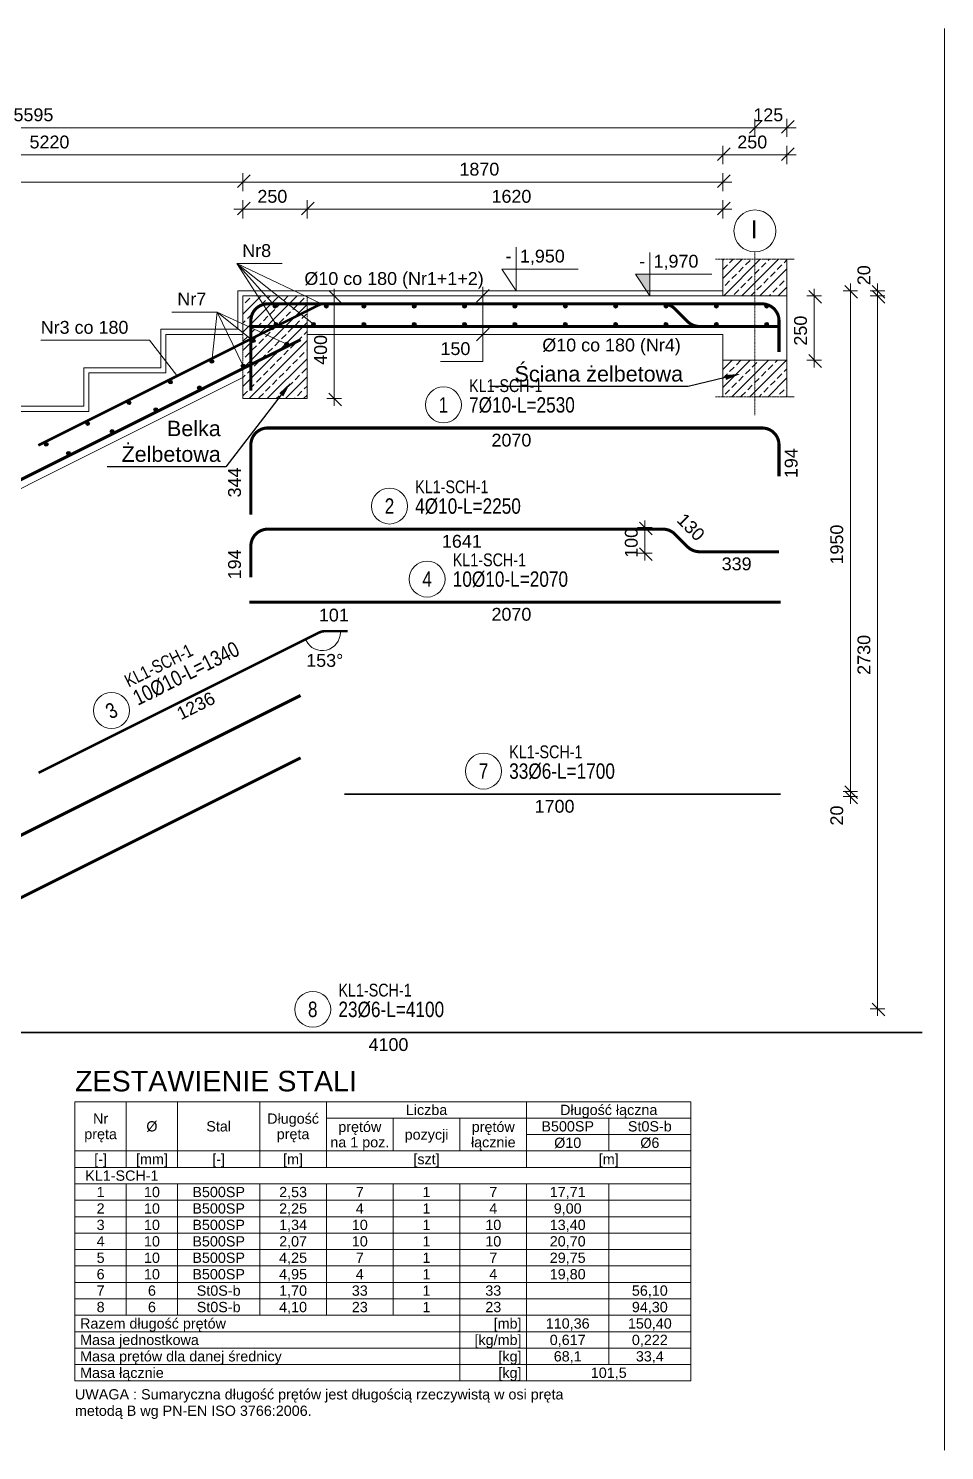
# Model space of a CAD drawing. Header units: millimetres. Extents: x 647 to 146539, y -131215 to 59.
# Drawn here: x 63522 to 67091, y -52842 to -47302 of the extents above; entities that cross this region are included whole.
import ezdxf
from ezdxf import colors
from ezdxf.entities.mleader import LeaderData, LeaderLine
from ezdxf.enums import TextEntityAlignment as Align
from ezdxf.math import Vec2, Vec3

# ---------------------------------------------------------------- set-up
doc = ezdxf.new("R2010")
doc.units = ezdxf.units.MM
for name, pattern in [('_DASH', [10, 8, -2]), ('DASHDOT', [1, 0.5, -0.25, 0, -0.25]), ('DASHED', [0.75, 0.5, -0.25])]:
    doc.linetypes.add(name, pattern=pattern)
for name, color, linetype, lineweight in [('e-cad_cienkie', 4, 'Continuous', 9), ('e-cad_opisy', 2, 'Continuous', 18), ('e-cad_prety_widok', 1, 'Continuous', 40), ('G-Bloki', 221, 'Continuous', 5), ('G-Cienka', 4, 'Continuous', 9), ('G-Kreskowanie', 9, 'Continuous', 5), ('G-Obrys', 3, 'Continuous', 20), ('G-Opisy', 2, 'Continuous', 18), ('G-Osie', 6, 'DASHDOT', 9), ('G-Przerywana', 8, 'DASHED', 15), ('G-Strzemiona', 6, 'Continuous', 25), ('G-Wymiary', 4, 'Continuous', 9)]:
    doc.layers.add(name, color=color, linetype=linetype, lineweight=lineweight)
doc.layers.add('e-cad_rzutnie', color=61, linetype='Continuous', lineweight=5, plot=False)
doc.layers.add('G-Prety', color=1, linetype='Continuous')
doc.styles.add('Arial-GG', font='arial.ttf')
doc.styles.add('e-cad_1', font='arial.ttf')
doc.styles.get("Standard").update_dxf_attribs({"font": 'arial.ttf'})
pattern_1 = [(45, (-1487887.43, 726040.95), (-35.355339, 35.355339), []), (45, (-1487852.073, 726040.95), (-35.355339, 35.355339), [25, -12.5])]

# ---------------------------------------------------------------- blocks, each defined once
blk = doc.blocks.new('e-cad_ZelbetOpis_7')
blk.add_circle((5, 4.5), 3.5)
at = {"layer": 'e-cad_opisy', "style": 'e-cad_1', "width": 0.8}
blk.add_attdef('NR', text='', height=3, dxfattribs=at).set_placement((5, 3), align=Align.CENTER)
for tag, p in [('OPIS_1', (10, 3)), ('UWAGI', (10, -6))]:
    blk.add_attdef(tag, p, '', height=3, dxfattribs=at)
at = {"layer": 'e-cad_opisy', "style": 'e-cad_1', "width": 0.8, "flags": 1}
for tag, p in [('SREDNICA', (0, -15)), ('DLUGOSC', (0, -20)), ('SZT', (0, -25)), ('GATUNEK_STALI', (0, -30)), ('KLASA_STALI', (0, -35)), ('OPIS_2', (0, -40)), ('KOD', (0, -50)), ('HAK_1', (0, -55)), ('HAK_2', (0, -60)), ('A', (0, -65)), ('B', (0, -70)), ('C', (0, -75)), ('D', (0, -80)), ('E', (0, -85)), ('F', (0, -90)), ('R', (0, -95)), ('HAK_1_DLUGOSC', (0, -100)), ('HAK_2_DLUGOSC', (0, -105)), ('KIERUNEK', (0, -110))]:
    blk.add_attdef(tag, p, '', height=3, dxfattribs=at)
at = {"layer": 'e-cad_rzutnie', "style": 'e-cad_1', "width": 0.8}
blk.add_attdef('POZYCJA', (10, 7), '', height=2.5, dxfattribs=at)
blk = doc.blocks.new('Z$W@#13FE181F')
at = {"layer": 'G-Prety'}
h = blk.add_hatch(color=2, dxfattribs=at)
edge = h.paths.add_edge_path()
edge.add_arc((-1994.8, 210), 7.05, 0, 360)
h = blk.add_hatch(color=2, dxfattribs=at)
edge = h.paths.add_edge_path()
edge.add_arc((-1794.8, 210), 7.05, 0, 360)
h = blk.add_hatch(color=2, dxfattribs=at)
edge = h.paths.add_edge_path()
edge.add_arc((-1648.6, 210), 7.05, 0, 360)
h = blk.add_hatch(color=2, dxfattribs=at)
edge = h.paths.add_edge_path()
edge.add_arc((-1452.4, 210), 7.05, 0, 360)
h = blk.add_hatch(color=2, dxfattribs=at)
edge = h.paths.add_edge_path()
edge.add_arc((-1256.2, 210), 7.05, 0, 360)
h = blk.add_hatch(color=2, dxfattribs=at)
edge = h.paths.add_edge_path()
edge.add_arc((-1060, 210), 7.05, 0, 360)
h = blk.add_hatch(color=2, dxfattribs=at)
edge = h.paths.add_edge_path()
edge.add_arc((-863.8, 210), 7.05, 0, 360)
h = blk.add_hatch(color=2, dxfattribs=at)
edge = h.paths.add_edge_path()
edge.add_arc((-667.6, 210), 7.05, 0, 360)
h = blk.add_hatch(color=2, dxfattribs=at)
edge = h.paths.add_edge_path()
edge.add_arc((-471.4, 210), 7.05, 0, 360)
h = blk.add_hatch(color=2, dxfattribs=at)
edge = h.paths.add_edge_path()
edge.add_arc((-275.2, 210), 7.05, 0, 360)
h = blk.add_hatch(color=2, dxfattribs=at)
edge = h.paths.add_edge_path()
edge.add_arc((-79, 210), 7.05, 0, 360)
h = blk.add_hatch(color=2, dxfattribs=at)
edge = h.paths.add_edge_path()
edge.add_arc((-1991, 140), 7.05, 0, 360)
h = blk.add_hatch(color=2, dxfattribs=at)
edge = h.paths.add_edge_path()
edge.add_arc((-1844.8, 140), 7.05, 0, 360)
h = blk.add_hatch(color=2, dxfattribs=at)
edge = h.paths.add_edge_path()
edge.add_arc((-1648.6, 140), 7.05, 0, 360)
h = blk.add_hatch(color=2, dxfattribs=at)
edge = h.paths.add_edge_path()
edge.add_arc((-1452.4, 140), 7.05, 0, 360)
h = blk.add_hatch(color=2, dxfattribs=at)
edge = h.paths.add_edge_path()
edge.add_arc((-1256.2, 140), 7.05, 0, 360)
h = blk.add_hatch(color=2, dxfattribs=at)
edge = h.paths.add_edge_path()
edge.add_arc((-1060, 140), 7.05, 0, 360)
h = blk.add_hatch(color=2, dxfattribs=at)
edge = h.paths.add_edge_path()
edge.add_arc((-863.8, 140), 7.05, 0, 360)
h = blk.add_hatch(color=2, dxfattribs=at)
edge = h.paths.add_edge_path()
edge.add_arc((-667.6, 140), 7.05, 0, 360)
h = blk.add_hatch(color=2, dxfattribs=at)
edge = h.paths.add_edge_path()
edge.add_arc((-471.4, 140), 7.05, 0, 360)
h = blk.add_hatch(color=2, dxfattribs=at)
edge = h.paths.add_edge_path()
edge.add_arc((-275.2, 140), 7.05, 0, 360)
h = blk.add_hatch(color=2, dxfattribs=at)
edge = h.paths.add_edge_path()
edge.add_arc((-79, 140), 7.05, 0, 360)
at = {"layer": 'G-Prety', "color": 2}
for centre in [(-1994.8, 210), (-1794.8, 210), (-1648.6, 210), (-1452.4, 210), (-1256.2, 210), (-1060, 210), (-863.8, 210), (-667.6, 210), (-471.4, 210), (-275.2, 210), (-79, 210), (-1991, 140), (-1844.8, 140), (-1648.6, 140), (-1452.4, 140), (-1256.2, 140), (-1060, 140), (-863.8, 140), (-667.6, 140), (-471.4, 140), (-275.2, 140), (-79, 140)]:
    blk.add_circle(centre, 7.05, dxfattribs=at)

msp = doc.modelspace()

# ---------------------------------------------------------------- hatches: boundary and pattern name
at = {"layer": 'G-Kreskowanie'}
h = msp.add_hatch(dxfattribs=at)
h.set_pattern_fill('ANSI33', color=256, scale=200, style=0)
h.set_pattern_definition(pattern_1)
h.paths.add_polyline_path([(66227.13, -48201.19), (66477.13, -48201.19), (66477.13, -48343.75), (66227.13, -48343.75)])
msp.add_hatch(color=256, dxfattribs=at).paths.add_polyline_path([(65943.14, -48259.08), (65886.69, -48259.08), (65943.14, -48343.75)])
at = {"layer": 'G-Kreskowanie', "ltscale": 0.8}
h = msp.add_hatch(dxfattribs=at)
h.set_pattern_fill('ANSI33', color=256, scale=200, style=0)
h.set_pattern_definition([(45, (-272844.287, -37295.02), (-35.355339, 35.355339), []), (45, (-272808.93, -37295.02), (-35.355339, 35.355339), [25, -12.5])])
h.paths.add_polyline_path([(64357.13, -48743.75), (64607.13, -48743.75), (64607.13, -48343.75), (64357.13, -48343.75)])
at = {"layer": 'G-Kreskowanie'}
h = msp.add_hatch(color=256, dxfattribs=at)
edge = h.paths.add_edge_path()
edge.add_arc((64397.73, -48518.17), 7.05, 0, 360)
h = msp.add_hatch(color=256, dxfattribs=at)
edge = h.paths.add_edge_path()
edge.add_arc((64528.12, -48531.23), 7.05, 0, 360)
h = msp.add_hatch(color=256, dxfattribs=at)
edge = h.paths.add_edge_path()
edge.add_arc((64236.34, -48598.86), 7.05, 0, 360)
h = msp.add_hatch(color=256, dxfattribs=at)
edge = h.paths.add_edge_path()
edge.add_arc((64358.01, -48616.29), 7.05, 0, 360)
h = msp.add_hatch(dxfattribs=at)
h.set_pattern_fill('ANSI33', color=256, scale=200, style=0)
h.set_pattern_definition(pattern_1)
h.paths.add_polyline_path([(66227.13, -48736.32), (66477.13, -48736.32), (66477.13, -48593.75), (66227.13, -48593.75)])
h = msp.add_hatch(color=256, dxfattribs=at)
edge = h.paths.add_edge_path()
edge.add_arc((64074.96, -48679.55), 7.05, 0, 360)
h = msp.add_hatch(color=256, dxfattribs=at)
edge = h.paths.add_edge_path()
edge.add_arc((64187.9, -48701.34), 7.05, 0, 360)
h = msp.add_hatch(color=256, dxfattribs=at)
edge = h.paths.add_edge_path()
edge.add_arc((63913.57, -48760.25), 7.05, 0, 360)
h = msp.add_hatch(color=256, dxfattribs=at)
edge = h.paths.add_edge_path()
edge.add_arc((64017.79, -48786.4), 7.05, 0, 360)
h = msp.add_hatch(color=256, dxfattribs=at)
edge = h.paths.add_edge_path()
edge.add_arc((63752.18, -48840.94), 7.05, 0, 360)
h = msp.add_hatch(color=256, dxfattribs=at)
edge = h.paths.add_edge_path()
edge.add_arc((63590.79, -48921.64), 7.05, 0, 360)
h = msp.add_hatch(color=256, dxfattribs=at)
edge = h.paths.add_edge_path()
edge.add_arc((63847.68, -48871.46), 7.05, 0, 360)
h = msp.add_hatch(color=256, dxfattribs=at)
edge = h.paths.add_edge_path()
edge.add_arc((63677.56, -48956.51), 7.05, 0, 360)

# ---------------------------------------------------------------- linework, layer by layer
at = {"layer": 'e-cad_cienkie', "ltscale": 0.8}
for points in [[(63702.76, -51674.63), (63902.76, -51674.63), (63902.76, -51482.63), (63702.76, -51482.63)], [(63902.76, -51674.63), (64102.76, -51674.63), (64102.76, -51482.63), (63902.76, -51482.63)], [(64102.76, -51674.63), (64422.76, -51674.63), (64422.76, -51482.63), (64102.76, -51482.63)], [(64422.76, -51674.63), (64682.76, -51674.63), (64682.76, -51482.63), (64422.76, -51482.63)], [(64682.76, -51546.63), (65462.76, -51546.63), (65462.76, -51482.63), (64682.76, -51482.63)], [(65462.76, -51546.63), (66102.76, -51546.63), (66102.76, -51482.63), (65462.76, -51482.63)], [(64682.76, -51674.63), (64942.76, -51674.63), (64942.76, -51546.63), (64682.76, -51546.63)], [(64942.76, -51674.63), (65202.76, -51674.63), (65202.76, -51546.63), (64942.76, -51546.63)], [(65202.76, -51674.63), (65462.76, -51674.63), (65462.76, -51546.63), (65202.76, -51546.63)], [(65462.76, -51610.63), (65782.76, -51610.63), (65782.76, -51546.63), (65462.76, -51546.63)], [(65782.76, -51610.63), (66102.76, -51610.63), (66102.76, -51546.63), (65782.76, -51546.63)], [(65462.76, -51674.63), (65782.76, -51674.63), (65782.76, -51610.63), (65462.76, -51610.63)], [(65782.76, -51674.63), (66102.76, -51674.63), (66102.76, -51610.63), (65782.76, -51610.63)], [(63702.76, -51738.63), (63902.76, -51738.63), (63902.76, -51674.63), (63702.76, -51674.63)], [(63902.76, -51738.63), (64102.76, -51738.63), (64102.76, -51674.63), (63902.76, -51674.63)], [(64102.76, -51738.63), (64422.76, -51738.63), (64422.76, -51674.63), (64102.76, -51674.63)], [(64422.76, -51738.63), (64682.76, -51738.63), (64682.76, -51674.63), (64422.76, -51674.63)], [(64682.76, -51738.63), (65462.76, -51738.63), (65462.76, -51674.63), (64682.76, -51674.63)], [(65462.76, -51738.63), (66102.76, -51738.63), (66102.76, -51674.63), (65462.76, -51674.63)], [(63702.76, -51802.63), (66102.76, -51802.63), (66102.76, -51738.63), (63702.76, -51738.63)], [(63702.76, -51866.63), (63902.76, -51866.63), (63902.76, -51802.63), (63702.76, -51802.63)], [(63902.76, -51866.63), (64102.76, -51866.63), (64102.76, -51802.63), (63902.76, -51802.63)], [(64102.76, -51866.63), (64422.76, -51866.63), (64422.76, -51802.63), (64102.76, -51802.63)], [(64422.76, -51866.63), (64682.76, -51866.63), (64682.76, -51802.63), (64422.76, -51802.63)], [(64682.76, -51866.63), (64942.76, -51866.63), (64942.76, -51802.63), (64682.76, -51802.63)], [(64942.76, -51866.63), (65202.76, -51866.63), (65202.76, -51802.63), (64942.76, -51802.63)], [(65202.76, -51866.63), (65462.76, -51866.63), (65462.76, -51802.63), (65202.76, -51802.63)], [(65462.76, -51866.63), (65782.76, -51866.63), (65782.76, -51802.63), (65462.76, -51802.63)], [(65782.76, -51866.63), (66102.76, -51866.63), (66102.76, -51802.63), (65782.76, -51802.63)], [(63702.76, -51930.63), (63902.76, -51930.63), (63902.76, -51866.63), (63702.76, -51866.63)], [(63902.76, -51930.63), (64102.76, -51930.63), (64102.76, -51866.63), (63902.76, -51866.63)], [(64102.76, -51930.63), (64422.76, -51930.63), (64422.76, -51866.63), (64102.76, -51866.63)], [(64422.76, -51930.63), (64682.76, -51930.63), (64682.76, -51866.63), (64422.76, -51866.63)], [(64682.76, -51930.63), (64942.76, -51930.63), (64942.76, -51866.63), (64682.76, -51866.63)], [(64942.76, -51930.63), (65202.76, -51930.63), (65202.76, -51866.63), (64942.76, -51866.63)], [(65202.76, -51930.63), (65462.76, -51930.63), (65462.76, -51866.63), (65202.76, -51866.63)], [(65462.76, -51930.63), (65782.76, -51930.63), (65782.76, -51866.63), (65462.76, -51866.63)], [(65782.76, -51930.63), (66102.76, -51930.63), (66102.76, -51866.63), (65782.76, -51866.63)], [(63702.76, -51994.63), (63902.76, -51994.63), (63902.76, -51930.63), (63702.76, -51930.63)], [(63902.76, -51994.63), (64102.76, -51994.63), (64102.76, -51930.63), (63902.76, -51930.63)], [(64102.76, -51994.63), (64422.76, -51994.63), (64422.76, -51930.63), (64102.76, -51930.63)], [(64422.76, -51994.63), (64682.76, -51994.63), (64682.76, -51930.63), (64422.76, -51930.63)], [(64682.76, -51994.63), (64942.76, -51994.63), (64942.76, -51930.63), (64682.76, -51930.63)], [(64942.76, -51994.63), (65202.76, -51994.63), (65202.76, -51930.63), (64942.76, -51930.63)], [(65202.76, -51994.63), (65462.76, -51994.63), (65462.76, -51930.63), (65202.76, -51930.63)], [(65462.76, -51994.63), (65782.76, -51994.63), (65782.76, -51930.63), (65462.76, -51930.63)], [(65782.76, -51994.63), (66102.76, -51994.63), (66102.76, -51930.63), (65782.76, -51930.63)], [(63702.76, -52058.63), (63902.76, -52058.63), (63902.76, -51994.63), (63702.76, -51994.63)], [(63902.76, -52058.63), (64102.76, -52058.63), (64102.76, -51994.63), (63902.76, -51994.63)], [(64102.76, -52058.63), (64422.76, -52058.63), (64422.76, -51994.63), (64102.76, -51994.63)], [(64422.76, -52058.63), (64682.76, -52058.63), (64682.76, -51994.63), (64422.76, -51994.63)], [(64682.76, -52058.63), (64942.76, -52058.63), (64942.76, -51994.63), (64682.76, -51994.63)], [(64942.76, -52058.63), (65202.76, -52058.63), (65202.76, -51994.63), (64942.76, -51994.63)], [(65202.76, -52058.63), (65462.76, -52058.63), (65462.76, -51994.63), (65202.76, -51994.63)], [(65462.76, -52058.63), (65782.76, -52058.63), (65782.76, -51994.63), (65462.76, -51994.63)], [(65782.76, -52058.63), (66102.76, -52058.63), (66102.76, -51994.63), (65782.76, -51994.63)], [(63702.76, -52122.63), (63902.76, -52122.63), (63902.76, -52058.63), (63702.76, -52058.63)], [(63902.76, -52122.63), (64102.76, -52122.63), (64102.76, -52058.63), (63902.76, -52058.63)], [(64102.76, -52122.63), (64422.76, -52122.63), (64422.76, -52058.63), (64102.76, -52058.63)], [(64422.76, -52122.63), (64682.76, -52122.63), (64682.76, -52058.63), (64422.76, -52058.63)], [(64682.76, -52122.63), (64942.76, -52122.63), (64942.76, -52058.63), (64682.76, -52058.63)], [(64942.76, -52122.63), (65202.76, -52122.63), (65202.76, -52058.63), (64942.76, -52058.63)], [(65202.76, -52122.63), (65462.76, -52122.63), (65462.76, -52058.63), (65202.76, -52058.63)], [(65462.76, -52122.63), (65782.76, -52122.63), (65782.76, -52058.63), (65462.76, -52058.63)], [(65782.76, -52122.63), (66102.76, -52122.63), (66102.76, -52058.63), (65782.76, -52058.63)], [(63702.76, -52186.63), (63902.76, -52186.63), (63902.76, -52122.63), (63702.76, -52122.63)], [(63902.76, -52186.63), (64102.76, -52186.63), (64102.76, -52122.63), (63902.76, -52122.63)], [(64102.76, -52186.63), (64422.76, -52186.63), (64422.76, -52122.63), (64102.76, -52122.63)], [(64422.76, -52186.63), (64682.76, -52186.63), (64682.76, -52122.63), (64422.76, -52122.63)], [(64682.76, -52186.63), (64942.76, -52186.63), (64942.76, -52122.63), (64682.76, -52122.63)], [(64942.76, -52186.63), (65202.76, -52186.63), (65202.76, -52122.63), (64942.76, -52122.63)], [(65202.76, -52186.63), (65462.76, -52186.63), (65462.76, -52122.63), (65202.76, -52122.63)], [(65462.76, -52186.63), (65782.76, -52186.63), (65782.76, -52122.63), (65462.76, -52122.63)], [(65782.76, -52186.63), (66102.76, -52186.63), (66102.76, -52122.63), (65782.76, -52122.63)], [(63702.76, -52250.63), (63902.76, -52250.63), (63902.76, -52186.63), (63702.76, -52186.63)], [(63902.76, -52250.63), (64102.76, -52250.63), (64102.76, -52186.63), (63902.76, -52186.63)], [(64102.76, -52250.63), (64422.76, -52250.63), (64422.76, -52186.63), (64102.76, -52186.63)], [(64422.76, -52250.63), (64682.76, -52250.63), (64682.76, -52186.63), (64422.76, -52186.63)], [(64682.76, -52250.63), (64942.76, -52250.63), (64942.76, -52186.63), (64682.76, -52186.63)], [(64942.76, -52250.63), (65202.76, -52250.63), (65202.76, -52186.63), (64942.76, -52186.63)], [(65202.76, -52250.63), (65462.76, -52250.63), (65462.76, -52186.63), (65202.76, -52186.63)], [(65462.76, -52250.63), (65782.76, -52250.63), (65782.76, -52186.63), (65462.76, -52186.63)], [(65782.76, -52250.63), (66102.76, -52250.63), (66102.76, -52186.63), (65782.76, -52186.63)], [(63702.76, -52314.63), (63902.76, -52314.63), (63902.76, -52250.63), (63702.76, -52250.63)], [(63902.76, -52314.63), (64102.76, -52314.63), (64102.76, -52250.63), (63902.76, -52250.63)], [(64102.76, -52314.63), (64422.76, -52314.63), (64422.76, -52250.63), (64102.76, -52250.63)], [(64422.76, -52314.63), (64682.76, -52314.63), (64682.76, -52250.63), (64422.76, -52250.63)], [(64682.76, -52314.63), (64942.76, -52314.63), (64942.76, -52250.63), (64682.76, -52250.63)], [(64942.76, -52314.63), (65202.76, -52314.63), (65202.76, -52250.63), (64942.76, -52250.63)], [(65202.76, -52314.63), (65462.76, -52314.63), (65462.76, -52250.63), (65202.76, -52250.63)], [(65462.76, -52314.63), (65782.76, -52314.63), (65782.76, -52250.63), (65462.76, -52250.63)], [(65782.76, -52314.63), (66102.76, -52314.63), (66102.76, -52250.63), (65782.76, -52250.63)], [(63702.76, -52378.63), (65202.76, -52378.63), (65202.76, -52314.63), (63702.76, -52314.63)], [(65202.76, -52378.63), (65462.76, -52378.63), (65462.76, -52314.63), (65202.76, -52314.63)], [(65462.76, -52378.63), (65782.76, -52378.63), (65782.76, -52314.63), (65462.76, -52314.63)], [(65782.76, -52378.63), (66102.76, -52378.63), (66102.76, -52314.63), (65782.76, -52314.63)], [(63702.76, -52442.63), (65202.76, -52442.63), (65202.76, -52378.63), (63702.76, -52378.63)], [(65202.76, -52442.63), (65462.76, -52442.63), (65462.76, -52378.63), (65202.76, -52378.63)], [(65462.76, -52442.63), (65782.76, -52442.63), (65782.76, -52378.63), (65462.76, -52378.63)], [(65782.76, -52442.63), (66102.76, -52442.63), (66102.76, -52378.63), (65782.76, -52378.63)], [(63702.76, -52506.63), (65202.76, -52506.63), (65202.76, -52442.63), (63702.76, -52442.63)], [(65202.76, -52506.63), (65462.76, -52506.63), (65462.76, -52442.63), (65202.76, -52442.63)], [(65462.76, -52506.63), (65782.76, -52506.63), (65782.76, -52442.63), (65462.76, -52442.63)], [(65782.76, -52506.63), (66102.76, -52506.63), (66102.76, -52442.63), (65782.76, -52442.63)], [(63702.76, -52570.63), (65202.76, -52570.63), (65202.76, -52506.63), (63702.76, -52506.63)], [(65202.76, -52570.63), (65462.76, -52570.63), (65462.76, -52506.63), (65202.76, -52506.63)], [(65462.76, -52570.63), (66102.76, -52570.63), (66102.76, -52506.63), (65462.76, -52506.63)]]:
    msp.add_lwpolyline(points, close=True, dxfattribs=at)
at = {"layer": 'e-cad_prety_widok', "const_width": 12}
for points in [[(66446.13, -49046.19), (66446.13, -48924.19, 0.414351), (66380.13, -48858.19), (64454.13, -48858.19, 0.414351), (64388.13, -48924.19), (64388.13, -49196.19)], [(66446.13, -49340.31), (66136.47, -49340.31, -0.198951), (66089.8, -49320.98), (66040.46, -49271.64, 0.198951), (65993.79, -49252.31), (64454.13, -49252.31, 0.414351), (64388.13, -49318.31), (64388.13, -49440.31)], [(60782.13, -52662.83), (60782.13, -51985.62, -0.284025), (60818.61, -51926.59), (61317.68, -51677.06), (61329.76, -51672.43), (61342.52, -51670.26), (61355.45, -51670.61), (61368.07, -51673.48), (61434.26, -51695.54, 0.19904), (61484.65, -51691.96), (64582.13, -50143.22)]]:
    msp.add_lwpolyline(points, format="xyb", dxfattribs=at)
for points in [[(66452.13, -49536.84), (64382.13, -49536.84)], [(60782.13, -51800.13), (64582.13, -49900.13)]]:
    msp.add_lwpolyline(points, dxfattribs=at)
at = {"layer": 'e-cad_prety_widok'}
msp.add_lwpolyline([(66452.13, -50284.76, 6, 6, 0), (64752.13, -50284.76, 12, 12, 0)], format="xyseb", dxfattribs=at)
at = {"layer": 'e-cad_prety_widok', "ltscale": 0.8}
msp.add_lwpolyline([(62904.93, -51213.02, 6, 6, 0), (62904.93, -51213.02, 6, 6, 0), (67004.93, -51213.02, 6, 6, 0), (67004.93, -51213.02, 6, 6, 0), (67004.93, -51213.02, 6, 6, 0), (67004.93, -51213.02, 0, 0, 0)], format="xyseb", dxfattribs=at)
at = {"layer": 'G-Cienka'}
for p, q in [((66387.41, -47688.77), (60721.85, -47688.77)), ((66512.41, -47688.77), (66316.85, -47688.77)), ((66330.96, -47709.94), (66380.35, -47660.55)), ((66330.96, -47709.94), (66380.35, -47660.55)), ((66352.13, -47724.05), (66352.13, -47653.49)), ((66352.13, -47724.05), (66352.13, -47653.49)), ((66455.96, -47709.94), (66505.35, -47660.55)), ((66477.13, -47724.05), (66477.13, -47653.49)), ((60971.85, -47794.6), (66262.41, -47794.6)), ((66191.85, -47794.6), (66512.41, -47794.6)), ((66205.96, -47815.77), (66255.35, -47766.38)), ((66205.96, -47815.77), (66255.35, -47766.38)), ((66227.13, -47829.88), (66227.13, -47759.32)), ((66227.13, -47829.88), (66227.13, -47759.32)), ((66455.96, -47815.77), (66505.35, -47766.38)), ((66477.13, -47829.88), (66477.13, -47759.32)), ((64357.13, -47935.71), (64357.13, -47865.15)), ((64357.13, -47935.71), (64357.13, -47865.15)), ((66227.13, -47935.71), (66227.13, -47865.15)), ((60721.85, -47900.43), (64392.41, -47900.43)), ((64321.85, -47900.43), (66262.41, -47900.43)), ((64335.96, -47921.6), (64385.35, -47872.21)), ((64335.96, -47921.6), (64385.35, -47872.21)), ((66205.96, -47921.6), (66255.35, -47872.21)), ((64357.13, -48041.54), (64357.13, -47970.98)), ((64607.13, -48041.54), (64607.13, -47970.98)), ((64607.13, -48041.54), (64607.13, -47970.98)), ((66227.13, -48041.54), (66227.13, -47970.98)), ((64321.85, -48006.26), (64642.41, -48006.26)), ((64335.96, -48027.43), (64385.35, -47978.04)), ((64571.85, -48006.26), (66262.41, -48006.26)), ((64585.96, -48027.43), (64635.35, -47978.04)), ((64585.96, -48027.43), (64635.35, -47978.04)), ((66205.96, -48027.43), (66255.35, -47978.04)), ((66227.13, -48343.75), (66227.13, -48201.19)), ((66477.13, -48343.75), (66477.13, -48201.19)), ((65292.13, -48308.47), (65292.13, -48599.58)), ((66702.93, -48302.58), (66752.32, -48351.97)), ((66724.1, -50301.97), (66724.1, -48295.53)), ((66808.77, -48302.58), (66858.16, -48351.97)), ((66829.94, -48371.97), (66829.94, -48295.53)), ((64741.19, -48343.75), (64684.75, -48343.75)), ((64691.8, -48322.58), (64741.19, -48371.97)), ((64712.97, -48315.53), (64712.97, -48771.97)), ((65327.41, -48343.75), (65256.85, -48343.75)), ((65267.18, -48368.7), (65317.08, -48318.8)), ((66611.19, -48343.75), (66554.75, -48343.75)), ((66561.8, -48322.58), (66611.19, -48371.97)), ((66582.97, -48315.53), (66582.97, -48621.97)), ((66752.32, -48323.75), (66695.88, -48323.75)), ((66858.16, -48323.75), (66801.72, -48323.75)), ((66858.16, -48343.75), (66801.72, -48343.75)), ((66858.16, -48343.75), (66801.72, -48343.75)), ((66808.77, -48322.58), (66858.16, -48371.97)), ((66808.77, -48322.58), (66858.16, -48371.97)), ((66829.94, -48315.53), (66829.94, -51148.69)), ((65267.18, -48518.7), (65317.08, -48468.8)), ((65327.41, -48493.75), (65256.85, -48493.75)), ((66561.8, -48572.58), (66611.19, -48621.97)), ((65292.13, -48599.58), (65126.93, -48599.58)), ((66227.13, -48593.75), (66227.13, -48736.32)), ((66477.13, -48593.75), (66477.13, -48736.32)), ((66611.19, -48593.75), (66554.75, -48593.75)), ((64741.19, -48743.75), (64684.75, -48743.75)), ((64691.8, -48722.58), (64741.19, -48771.97)), ((65951.76, -49246.32), (65895.32, -49246.32)), ((65902.37, -49225.15), (65951.76, -49274.54)), ((65923.54, -49218.1), (65923.54, -49374.52)), ((65951.76, -49346.3), (65895.32, -49346.3)), ((65902.37, -49325.13), (65951.76, -49374.52)), ((66724.1, -50245.53), (66724.1, -50321.97)), ((66752.32, -50273.75), (66695.88, -50273.75)), ((66752.32, -50273.75), (66695.88, -50273.75)), ((66752.32, -50293.75), (66695.88, -50293.75)), ((66702.93, -50252.58), (66752.32, -50301.97)), ((66702.93, -50252.58), (66752.32, -50301.97)), ((66702.93, -50272.58), (66752.32, -50321.97)), ((66858.16, -51120.47), (66801.72, -51120.47)), ((66808.77, -51099.3), (66858.16, -51148.69))]:
    msp.add_line(p, q, dxfattribs=at)
at = {"layer": 'G-Cienka', "linetype": '_DASH'}
for p, q in [((66198.91, -48201.19), (66505.35, -48201.19)), ((66198.91, -48736.32), (66505.35, -48736.32))]:
    msp.add_line(p, q, dxfattribs=at)
at = {"layer": 'G-Cienka'}
msp.add_lwpolyline([(63437.13, -48773.75), (63737.13, -48773.75), (63737.13, -48623.75), (64037.13, -48623.75), (64037.13, -48473.75), (64337.13, -48473.75), (64337.13, -48323.75), (66227.13, -48323.75)], dxfattribs=at)
at = {"layer": 'G-Obrys'}
msp.add_lwpolyline([(63457.13, -48793.75), (63757.13, -48793.75), (63757.13, -48643.75), (64057.13, -48643.75), (64057.13, -48493.75), (64357.13, -48493.75), (64357.13, -48343.75), (66477.13, -48343.75), (66477.13, -48593.75), (66227.13, -48593.75), (66227.13, -48493.75), (64607.13, -48493.75), (64607.13, -48743.75), (64357.13, -48743.75), (64357.13, -48661.46), (61007.13, -50336.46)], dxfattribs=at)
at = {"layer": 'G-Opisy'}
for p, q in [((65422.47, -48154.4), (65422.47, -48323.75)), ((65943.14, -48174.4), (65943.14, -48343.75)), ((64333.53, -48217.66), (64509.91, -48217.66)), ((64333.53, -48217.66), (64682.32, -48383.75)), ((64333.53, -48217.66), (64632.32, -48453.75)), ((64333.53, -48217.66), (64486.12, -48453.75)), ((64333.53, -48217.66), (64482.32, -48383.75)), ((65422.47, -48323.75), (65366.02, -48239.08)), ((65366.02, -48239.08), (65663.24, -48239.08)), ((65943.14, -48343.75), (65886.69, -48259.08)), ((65886.69, -48259.08), (66183.91, -48259.08)), ((66110.21, -48323.75), (66227.13, -48323.75)), ((64080.77, -48406.46), (64257.15, -48406.46)), ((64257.15, -48406.46), (64236.34, -48598.86)), ((64257.15, -48406.46), (64528.12, -48531.23)), ((64257.15, -48406.46), (64397.73, -48518.17)), ((64257.15, -48406.46), (64358.01, -48616.29)), ((63993.85, -48516.64), (63569.44, -48516.64)), ((63993.85, -48516.64), (64099.68, -48653.47))]:
    msp.add_line(p, q, dxfattribs=at)
msp.add_lwpolyline([(64736.94, -49654.59, -0.791411), (64603.29, -49686.14)], format="xyb", dxfattribs=at)
msp.add_circle((66352.12, -48090.68), 81.72, dxfattribs=at)
at = {"layer": 'G-Osie', "ltscale": 0.3}
msp.add_line((66352.13, -48808.59), (66352.13, -48172.42), dxfattribs=at)
at = {"layer": 'G-Prety'}
for points, const_width in [([(64764.21, -48373.75), (64677.19, -48373.75), (64670.83, -48374.12), (64664.56, -48375.22), (64658.45, -48377.04), (64652.6, -48379.56), (63560.09, -48925.81)], 10), ([(66452.13, -48462.75), (64382.13, -48462.75)], 12), ([(60782.13, -50414.3), (64582.13, -48514.3)], 12), ([(64765.21, -49649.59), (64678.19, -49649.59), (64671.83, -49649.96), (64665.56, -49651.06), (64659.45, -49652.88), (64653.6, -49655.4), (63561.09, -50201.65)], 10)]:
    msp.add_lwpolyline(points, dxfattribs=dict(at, const_width=const_width))
at = {"layer": 'G-Prety', "const_width": 12}
for points in [[(66446.13, -48562.75), (66446.13, -48440.75, 0.414351), (66380.13, -48374.75), (64454.13, -48374.75, 0.414351), (64388.13, -48440.75), (64388.13, -48712.75)], [(66446.13, -48462.75), (66136.47, -48462.75, -0.198951), (66089.8, -48443.42), (66040.46, -48394.08, 0.198951), (65993.79, -48374.75), (64454.13, -48374.75, 0.414351), (64388.13, -48440.75), (64388.13, -48562.75)], [(60782.13, -51033.91), (60782.13, -50356.7, -0.284025), (60818.61, -50297.67), (61317.68, -50048.14), (61329.76, -50043.51), (61342.52, -50041.34), (61355.45, -50041.69), (61368.07, -50044.56), (61434.26, -50066.62, 0.199041), (61484.65, -50063.04), (64582.13, -48514.3)]]:
    msp.add_lwpolyline(points, format="xyb", dxfattribs=at)
at = {"layer": 'G-Prety'}
for centre in [(64397.73, -48518.17), (64528.12, -48531.23), (64236.34, -48598.86), (64358.01, -48616.29), (64074.96, -48679.55), (64187.9, -48701.34), (63913.57, -48760.25), (64017.79, -48786.4), (63752.18, -48840.94), (63590.79, -48921.64), (63847.68, -48871.46), (63677.56, -48956.51)]:
    msp.add_circle(centre, 7.05, dxfattribs=at)
at = {"layer": 'G-Przerywana', "ltscale": 3}
msp.add_line((67091.17, -47301.75), (67091.17, -52841.75), dxfattribs=at)
at = {"layer": 'G-Przerywana', "ltscale": 0.8}
for p, q in [((64607.13, -48493.75), (64607.13, -48343.75)), ((64357.13, -48661.46), (64357.13, -48493.75))]:
    msp.add_line(p, q, dxfattribs=at)

# ---------------------------------------------------------------- block references
at = {"layer": 'G-Bloki', "ltscale": 0.8}
msp.add_blockref('Z$W@#13FE181F', (66477.13, -48593.75), dxfattribs=at)
at = {"layer": 'G-Bloki', "ltscale": 0.8, "xscale": 20, "yscale": 20, "zscale": 20}
for p, values in [((65038.56, -48858.19), {'OPIS_1': '7%%c10-L=2530', 'NR': '1', 'POZYCJA': 'KL1-SCH-1'}), ((64828.34, -49252.31), {'OPIS_1': '4%%c10-L=2250', 'NR': '2', 'POZYCJA': 'KL1-SCH-1'}), ((64974.83, -49536.84), {'OPIS_1': '10%%c10-L=2070', 'NR': '4', 'POZYCJA': 'KL1-SCH-1'}), ((65194.81, -50284.76), {'OPIS_1': '33%%c6-L=1700', 'NR': '7', 'POZYCJA': 'KL1-SCH-1'}), ((64529.35, -51213.02), {'OPIS_1': '23%%c6-L=4100', 'NR': '8', 'POZYCJA': 'KL1-SCH-1'})]:
    msp.add_blockref('e-cad_ZelbetOpis_7', p, dxfattribs=at).add_auto_attribs(values)
at = {"layer": 'G-Bloki', "ltscale": 0.8, "xscale": 20, "yscale": 20, "zscale": 20, "rotation": 26.56484140000888}
msp.add_blockref('e-cad_ZelbetOpis_7', (63795.99, -50084.2), dxfattribs=at).add_auto_attribs({'OPIS_1': '10%%c10-L=1340', 'NR': '3', 'POZYCJA': 'KL1-SCH-1'})

# ---------------------------------------------------------------- texts
at = {"layer": 'e-cad_opisy', "ltscale": 0.8, "style": 'e-cad_1'}
for s, height, p in [('ZESTAWIENIE STALI', 80, (63702.76, -51442.63)), ('KL1-SCH-1', 40, (63742.76, -51790.63)), ('Razem długość prętów', 40, (63722.76, -52366.63)), ('Masa jednostkowa', 40, (63722.76, -52430.63)), ('Masa prętów dla danej średnicy', 40, (63722.76, -52494.63)), ('Masa łącznie', 40, (63722.76, -52558.63)), ('UWAGA : Sumaryczna długość prętów jest długością rzeczywistą w osi pręta', 40, (63702.76, -52642.63)), ('metodą B wg PN-EN ISO 3766:2006.', 40, (63702.76, -52706.63))]:
    msp.add_text(s, height=height, dxfattribs=at).set_placement(p)
for s, p in [('Liczba', (65072.76, -51534.63)), ('Długość łączna', (65782.76, -51534.63)), ('Nr', (63802.76, -51568.63)), ('%%c', (64002.76, -51598.63)), ('Stal', (64262.76, -51598.63)), ('Długość', (64552.76, -51568.63)), ('prętów', (64812.76, -51600.63)), ('prętów', (65332.76, -51600.63)), ('B500SP', (65622.76, -51598.63)), ('St0S-b', (65942.76, -51598.63)), ('pręta', (63802.76, -51628.63)), ('pręta', (64552.76, -51628.63)), ('na 1 poz.', (64812.76, -51660.63)), ('pozycji', (65072.76, -51630.63)), ('łącznie', (65332.76, -51660.63)), ('%%c10', (65622.76, -51662.63)), ('%%c6', (65942.76, -51662.63)), ('[-]', (63802.76, -51726.63)), ('[mm]', (64002.76, -51726.63)), ('[-]', (64262.76, -51726.63)), ('[m]', (64552.76, -51726.63)), ('[szt]', (65072.76, -51726.63)), ('[m]', (65782.76, -51726.63)), ('1', (63802.76, -51854.63)), ('10', (64002.76, -51854.63)), ('B500SP', (64262.76, -51854.63)), ('2,53', (64552.76, -51854.63)), ('7', (64812.76, -51854.63)), ('1', (65072.76, -51854.63)), ('7', (65332.76, -51854.63)), ('17,71', (65622.76, -51854.63)), ('2', (63802.76, -51918.63)), ('10', (64002.76, -51918.63)), ('B500SP', (64262.76, -51918.63)), ('2,25', (64552.76, -51918.63)), ('4', (64812.76, -51918.63)), ('1', (65072.76, -51918.63)), ('4', (65332.76, -51918.63)), ('9,00', (65622.76, -51918.63)), ('3', (63802.76, -51982.63)), ('10', (64002.76, -51982.63)), ('B500SP', (64262.76, -51982.63)), ('1,34', (64552.76, -51982.63)), ('10', (64812.76, -51982.63)), ('1', (65072.76, -51982.63)), ('10', (65332.76, -51982.63)), ('13,40', (65622.76, -51982.63)), ('4', (63802.76, -52046.63)), ('10', (64002.76, -52046.63)), ('B500SP', (64262.76, -52046.63)), ('2,07', (64552.76, -52046.63)), ('10', (64812.76, -52046.63)), ('1', (65072.76, -52046.63)), ('10', (65332.76, -52046.63)), ('20,70', (65622.76, -52046.63)), ('5', (63802.76, -52110.63)), ('10', (64002.76, -52110.63)), ('B500SP', (64262.76, -52110.63)), ('4,25', (64552.76, -52110.63)), ('7', (64812.76, -52110.63)), ('1', (65072.76, -52110.63)), ('7', (65332.76, -52110.63)), ('29,75', (65622.76, -52110.63)), ('6', (63802.76, -52174.63)), ('10', (64002.76, -52174.63)), ('B500SP', (64262.76, -52174.63)), ('4,95', (64552.76, -52174.63)), ('4', (64812.76, -52174.63)), ('1', (65072.76, -52174.63)), ('4', (65332.76, -52174.63)), ('19,80', (65622.76, -52174.63)), ('7', (63802.76, -52238.63)), ('6', (64002.76, -52238.63)), ('St0S-b', (64262.76, -52238.63)), ('1,70', (64552.76, -52238.63)), ('33', (64812.76, -52238.63)), ('1', (65072.76, -52238.63)), ('33', (65332.76, -52238.63)), ('56,10', (65942.76, -52238.63)), ('8', (63802.76, -52302.63)), ('6', (64002.76, -52302.63)), ('St0S-b', (64262.76, -52302.63)), ('4,10', (64552.76, -52302.63)), ('23', (64812.76, -52302.63)), ('1', (65072.76, -52302.63)), ('23', (65332.76, -52302.63)), ('94,30', (65942.76, -52302.63)), ('110,36', (65622.76, -52366.63)), ('150,40', (65942.76, -52366.63)), ('0,617', (65622.76, -52430.63)), ('0,222', (65942.76, -52430.63)), ('68,1', (65622.76, -52494.63)), ('33,4', (65942.76, -52494.63)), ('101,5', (65782.76, -52558.63))]:
    msp.add_text(s, height=40, dxfattribs=at).set_placement(p, align=Align.CENTER)
for s, p in [('[mb]', (65442.76, -52366.63)), ('[kg/mb]', (65442.76, -52430.63)), ('[kg]', (65442.76, -52494.63)), ('[kg]', (65442.76, -52558.63))]:
    msp.add_text(s, height=40, dxfattribs=at).set_placement(p, align=Align.RIGHT)
at = {"layer": 'G-Opisy', "attachment_point": 1}
for s, insert, char_height in [('{\\fArial|i0|b0;I}', (66336.16, -48049.18), 70), ('{\\fArial|b0|i0|c0|p0;Nr8}', (64354.55, -48142.15), 50), ('{\\fArial|i0|b0;-}', (65381.02, -48163.57), 50), ('{\\fArial|i0|b0;1,950}', (65436.58, -48163.57), 50), ('{\\fArial|i0|b0;1,970}', (65957.25, -48183.57), 50), ('{\\fArial|b0|i0|c0|p0;%%C10 co 180 (Nr1+1+2)}', (64596.8, -48251.01), 50), ('{\\fArial|i0|b0;-}', (65901.69, -48183.57), 50), ('{\\fArial|b0|i0|c0|p0;Nr7}', (64101.78, -48330.96), 50), ('{\\fArial|i0|b0;Nr3 co 180 }', (63569.44, -48441.14), 50), ('{\\fArial|b0|i0|c0|p0;%%C10 co 180 (Nr4)}', (65523.73, -48509.97), 50), ('{\\fArial|i0|b0;2070}', (65325.81, -48880.41), 50), ('{\\fArial|i0|b0;1641}', (65132.64, -49274.53), 50), ('{\\fArial|i0|b0;339}', (66222.81, -49362.53), 50), ('{\\fArial|i0|b0;101}', (64653.21, -49562.02), 50), ('{\\fArial|i0|b0;2070}', (65325.81, -49559.05), 50), ('{\\fArial|i0|b0;153%%D}', (64603.86, -49738.62), 50), ('{\\fArial|b0|i0|c0|p0;1700}', (65493.9, -50306.97), 50), ('{\\fArial|b0|i0|c0|p0;4100}', (64846.71, -51235.24), 50)]:
    msp.add_mtext(s, dxfattribs=dict(at, insert=insert, char_height=char_height))
at = {"layer": 'G-Opisy', "char_height": 50, "attachment_point": 1}
for s, insert, rotation in [('{\\fArial|i0|b0;194}', (66468.34, -49053.68), 90), ('{\\fArial|i0|b0;344}', (64299.56, -49128.68), 90), ('{\\fArial|i0|b0;130}', (66079.32, -49185.26), 315), ('{\\fArial|i0|b0;194}', (64299.56, -49447.8), 90), ('{\\fArial|i0|b0;1236}', (64093.14, -49952.75), 26.6)]:
    msp.add_mtext(s, dxfattribs=dict(at, insert=insert, rotation=rotation))
at = {"layer": 'G-Wymiary', "char_height": 50, "attachment_point": 1}
for s, insert in [('{\\fArial|i0|b0;5595}', (63463.29, -47613.26)), ('{\\fArial|i0|b0;125}', (66346.12, -47613.26)), ('{\\fArial|i0|b0;5220}', (63525.81, -47719.1)), ('{\\fArial|i0|b0;250}', (66283.64, -47719.1)), ('{\\fArial|i0|b0;1870}', (65200.81, -47824.93)), ('{\\fArial|i0|b0;250}', (64413.64, -47930.76)), ('{\\fArial|i0|b0;1620}', (65325.81, -47930.76)), ('{\\fArial|i0|b0;150}', (65126.93, -48524.08))]:
    msp.add_mtext(s, dxfattribs=dict(at, insert=insert))
at = {"layer": 'G-Wymiary', "char_height": 50, "attachment_point": 1, "rotation": 90}
for s, insert in [('{\\fArial|i0|b0;20}', (66751.85, -48301.99)), ('{\\fArial|i0|b0;250}', (66504.88, -48537.25)), ('{\\fArial|i0|b0;400}', (64634.88, -48612.25)), ('{\\fArial|i0|b0;100}', (65845.45, -49364.03)), ('{\\fArial|i0|b0;1950}', (66646.01, -49390.09)), ('{\\fArial|b0|i0|c0|p0;2730}', (66751.85, -49819.66)), ('{\\fArial|i0|b0;20}', (66646.01, -50406.85))]:
    msp.add_mtext(s, dxfattribs=dict(at, insert=insert))

# ---------------------------------------------------------------- leaders
at = {"layer": 'G-Opisy', "ltscale": 0.8}
ml = msp.add_multileader_mtext('Standard', dxfattribs=at)
ml.set_content('Ściana żelbetowa', color=2, style='Arial-GG')
ml.set_leader_properties(color=4)
ml.build(insert=Vec2(0, 0))
ml.multileader.update_dxf_attribs({"text_left_attachment_type": 5, "text_right_attachment_type": 5, "dogleg_length": 10, "arrow_head_size": 60})
ctx = ml.context
ctx.base_point, ctx.char_height, ctx.arrow_head_size, ctx.landing_gap_size, ctx.plane_origin = Vec3(65412.76, -48697.17), 60, 60, 10, Vec3(66209.22, -48340.41)
ctx.left_attachment, ctx.right_attachment, ctx.text_align_type = 5, 5, 2
notes = []
notes.append((ctx, [(0, (1, 1, 0), (66092.45, -48697.17), (-1, 0), 10, [(0, [(66295.57, -48647.55)], 0, [])])]))
ctx.mtext.insert, ctx.mtext.defined_height, ctx.mtext.alignment, ctx.mtext.line_spacing_style, ctx.mtext.flow_direction = Vec3(66072.45, -48617.17), 120, 3, 2, 5
at = {"layer": 'G-Strzemiona', "ltscale": 0.8}
ml = msp.add_multileader_mtext('Standard', dxfattribs=at)
ml.set_content('Belka\\PŻelbetowa', color=2, style='Arial-GG')
ml.set_leader_properties(color=4)
ml.build(insert=Vec2(0, 0))
ml.multileader.update_dxf_attribs({"text_left_attachment_type": 5, "text_right_attachment_type": 5, "dogleg_length": 10, "arrow_head_size": 60})
ctx = ml.context
ctx.base_point, ctx.char_height, ctx.arrow_head_size, ctx.landing_gap_size, ctx.plane_origin = Vec3(63879.58, -49010.05), 60, 60, 10, Vec3(64543.07, -48681.37)
ctx.left_attachment, ctx.right_attachment, ctx.text_align_type = 5, 5, 2
notes.append((ctx, [(0, (1, 1, 0), (64291.07, -49010.05), (-1, 0), 10, [(0, [(64543.07, -48681.37)], 0, [])])]))
ctx.mtext.insert, ctx.mtext.alignment, ctx.mtext.line_spacing_style, ctx.mtext.flow_direction = Vec3(64271.07, -48830.05), 3, 2, 5
for ctx, leaders in notes:
    for number, flags, end, landing, length, lines in leaders:
        leader = LeaderData()
        leader.index, (leader.has_last_leader_line, leader.has_dogleg_vector, leader.attachment_direction) = number, flags
        leader.last_leader_point, leader.dogleg_vector, leader.dogleg_length = Vec3(end), Vec3(landing), length
        for number, points, colour, breaks in lines:
            line = LeaderLine()
            line.index, line.vertices, line.color, line.breaks = number, Vec3.list(points), colors.encode_raw_color(colour), breaks
            leader.lines.append(line)
        ctx.leaders.append(leader)

doc.saveas('drawing.dxf')
